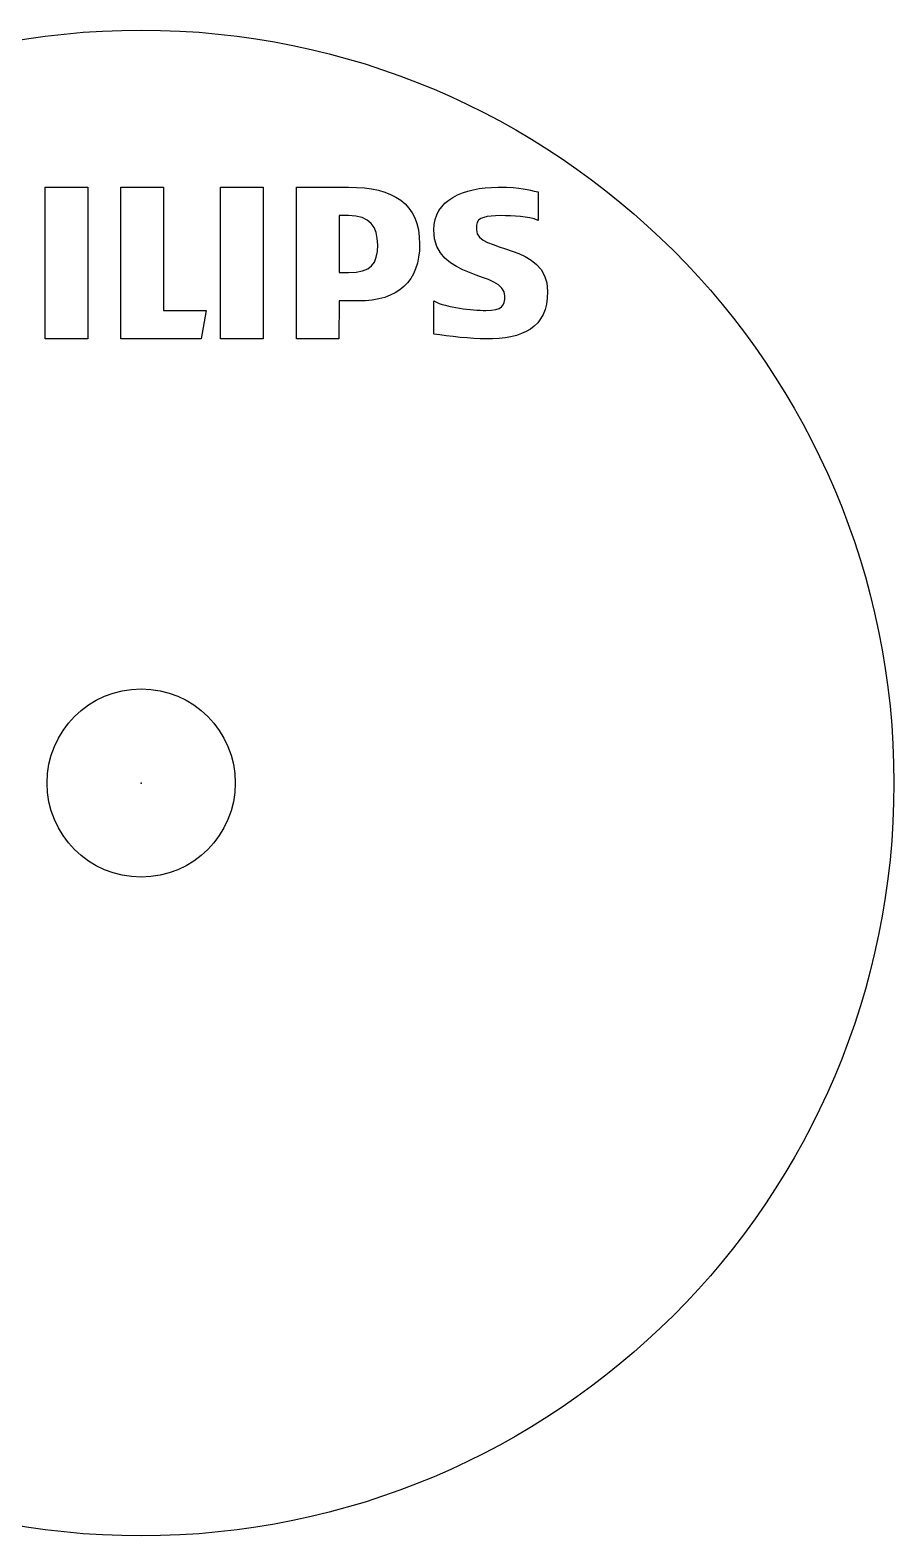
# Model space of a CAD drawing. Header units: inches. Extents: x -2.36 to 2.36, y -2.36 to 2.36.
# Drawn here: x -0.349 to 2.362, y -2.362 to 2.362 of the extents above; entities that cross this region are included whole.
import ezdxf

# ---------------------------------------------------------------- set-up
doc = ezdxf.new("R2010")
doc.units = ezdxf.units.IN
doc.header["$MEASUREMENT"] = 0
for name, color, linetype in [('PhillipsCD v2_Sketch1', 7, 'Continuous'), ('PhillipsCD v2_Sketch2', 7, 'Continuous'), ('PhillipsCD v2_Sketch3', 7, 'Continuous')]:
    doc.layers.add(name, color=color, linetype=linetype)

msp = doc.modelspace()

# ---------------------------------------------------------------- linework, layer by layer
at = {"layer": 'PhillipsCD v2_Sketch1'}
for radius in [2.3622, 0.2953]:
    msp.add_circle((0, 0), radius, dxfattribs=at)
msp.add_point((0, 0), dxfattribs=at)
at = {"layer": 'PhillipsCD v2_Sketch2'}
for p, q in [((-0.3013, 1.3933, 0.0472), (-0.3013, 1.8693, 0.0472)), ((-0.3013, 1.8693, 0.0472), (-0.1674, 1.8693, 0.0472)), ((-0.1674, 1.8693, 0.0472), (-0.1674, 1.3933, 0.0472)), ((-0.0633, 1.3933, 0.0472), (-0.0633, 1.8693, 0.0472)), ((-0.0633, 1.8693, 0.0472), (0.0706, 1.8693, 0.0472)), ((0.0706, 1.8693, 0.0472), (0.0706, 1.4826, 0.0472)), ((0.2491, 1.8693, 0.0472), (0.383, 1.8693, 0.0472)), ((0.2491, 1.3933, 0.0472), (0.2491, 1.8693, 0.0472)), ((0.383, 1.8693, 0.0472), (0.383, 1.3933, 0.0472)), ((0.4871, 1.3933, 0.0472), (0.4871, 1.8693, 0.0472)), ((1.2457, 1.8544, 0.0472), (1.2457, 1.7652, 0.0472)), ((0.621, 1.7801, 0.0472), (0.621, 1.6016, 0.0472)), ((1.0524, 1.7503, 0.0472), (1.0524, 1.7354, 0.0472)), ((0.621, 1.6016, 0.0472), (0.6507, 1.6016, 0.0472)), ((0.621, 1.5123, 0.0472), (0.6202, 1.3933, 0.0472)), ((0.6805, 1.5123, 0.0472), (0.621, 1.5123, 0.0472)), ((0.9185, 1.4082, 0.0472), (0.9185, 1.5123, 0.0472)), ((0.0706, 1.4826, 0.0472), (0.2045, 1.4826, 0.0472)), ((0.2045, 1.4826, 0.0472), (0.1885, 1.3933, 0.0472)), ((-0.1674, 1.3933, 0.0472), (-0.3013, 1.3933, 0.0472)), ((0.1885, 1.3933, 0.0472), (-0.0633, 1.3933, 0.0472)), ((0.383, 1.3933, 0.0472), (0.2491, 1.3933, 0.0472)), ((0.6202, 1.3933, 0.0472), (0.4871, 1.3933, 0.0472))]:
    msp.add_line(p, q, dxfattribs=at)
for radius in [2.3622, 0.2953]:
    msp.add_circle((0, 0, 0.0472), radius, dxfattribs=at)
for points in [[(0.4871, 1.8693, 0.0472), (0.4872, 1.8687, 0.0472), (0.5966, 1.8693, 0.0472), (0.6507, 1.8693, 0.0472)], [(0.6507, 1.8693, 0.0472), (0.7906, 1.8693, 0.0472), (0.8738, 1.8197, 0.0472), (0.8738, 1.6908, 0.0472)], [(0.9185, 1.7354, 0.0472), (0.9185, 1.8292, 0.0472), (1.0102, 1.8693, 0.0472), (1.1202, 1.8693, 0.0472)], [(1.1202, 1.8693, 0.0472), (1.1982, 1.8693, 0.0472), (1.2103, 1.8621, 0.0472), (1.2457, 1.8544, 0.0472)], [(0.6507, 1.7801, 0.0472), (0.6437, 1.7801, 0.0472), (0.6289, 1.7805, 0.0472), (0.621, 1.7801, 0.0472)], [(0.7422, 1.688, 0.0472), (0.7422, 1.7457, 0.0472), (0.7179, 1.7801, 0.0472), (0.6507, 1.7801, 0.0472)], [(1.1267, 1.7801, 0.0472), (1.0876, 1.7801, 0.0472), (1.0524, 1.7753, 0.0472), (1.0524, 1.7503, 0.0472)], [(1.2457, 1.7652, 0.0472), (1.214, 1.7786, 0.0472), (1.1697, 1.7801, 0.0472), (1.1267, 1.7801, 0.0472)], [(1.1416, 1.5272, 0.0472), (1.1416, 1.6092, 0.0472), (0.9185, 1.5739, 0.0472), (0.9185, 1.7354, 0.0472)], [(1.0524, 1.7354, 0.0472), (1.0524, 1.6624, 0.0472), (1.2755, 1.6959, 0.0472), (1.2755, 1.5421, 0.0472)], [(0.6507, 1.6016, 0.0472), (0.7216, 1.6016, 0.0472), (0.7422, 1.6283, 0.0472), (0.7422, 1.688, 0.0472)], [(0.8738, 1.6908, 0.0472), (0.8738, 1.5735, 0.0472), (0.8073, 1.5123, 0.0472), (0.6805, 1.5123, 0.0472)], [(0.9185, 1.5123, 0.0472), (0.9595, 1.4912, 0.0472), (1.0373, 1.4826, 0.0472), (1.0821, 1.4826, 0.0472)], [(1.2755, 1.5421, 0.0472), (1.2755, 1.4267, 0.0472), (1.1959, 1.3933, 0.0472), (1.0821, 1.3933, 0.0472)], [(1.0821, 1.4826, 0.0472), (1.1325, 1.4826, 0.0472), (1.1416, 1.4983, 0.0472), (1.1416, 1.5272, 0.0472)], [(1.0821, 1.3933, 0.0472), (1.0373, 1.3933, 0.0472), (0.9651, 1.4016, 0.0472), (0.9185, 1.4082, 0.0472)]]:
    msp.add_open_spline(points, degree=3, dxfattribs=at)
msp.add_point((0, 0, 0.0472), dxfattribs=at)
at = {"layer": 'PhillipsCD v2_Sketch3'}
for radius in [2.3622, 0.2953]:
    msp.add_circle((0, 0, 0.0472), radius, dxfattribs=at)
msp.add_point((0, 0, 0.0472), dxfattribs=at)

doc.saveas('drawing.dxf')
